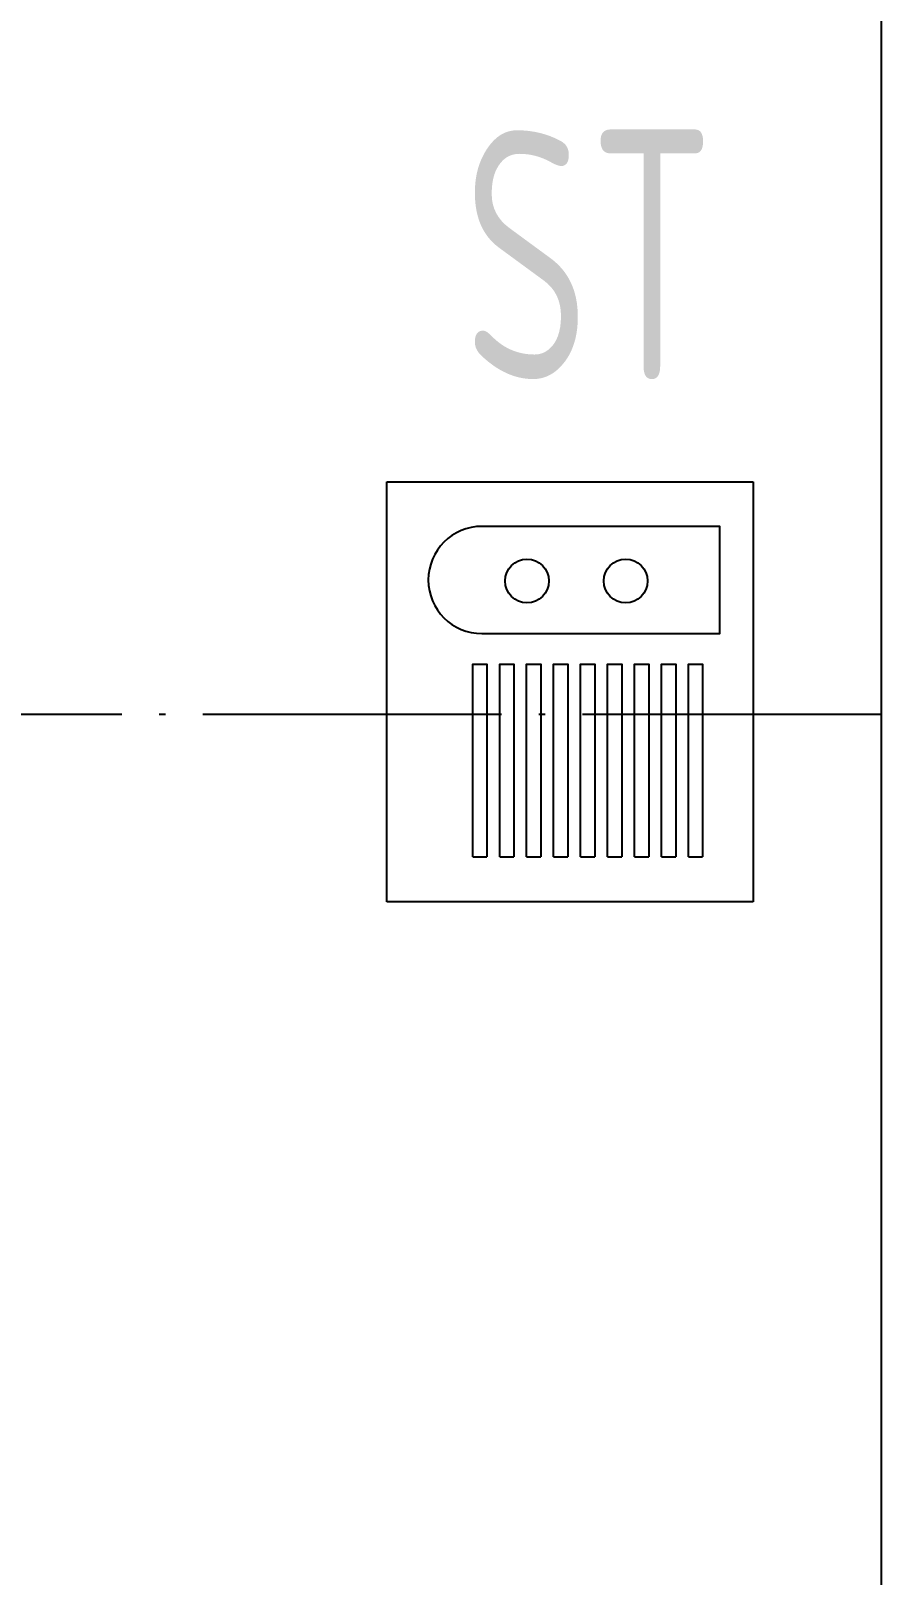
# Model space of a CAD drawing. Header units: millimetres. Extents: x 30557 to 235556, y -116603 to -73383.
# Drawn here: x 91297.2 to 91365.5, y -74306.3 to -74182.2 of the extents above; entities that cross this region are included whole.
import ezdxf

# ---------------------------------------------------------------- set-up
doc = ezdxf.new("R2010")
doc.units = ezdxf.units.MM
doc.linetypes.add('ZWCAD_ISO04W100', pattern=[30.5, 24, -3, 0.5, -3])
doc.layers.add('1', color=3, linetype='Continuous')
doc.layers.add('_Drawing', color=7, linetype='Continuous', lineweight=25)
doc.styles.add('supcon', font='sceie.shx', dxfattribs={"width": 0.75, "height": 40, "bigfont": 'sceic.shx'})

msp = doc.modelspace()

# ---------------------------------------------------------------- linework, layer by layer
for p, q in [((91325.78, -74218.46), (91355.2, -74218.46)), ((91325.78, -74252.21), (91325.78, -74218.46)), ((91355.2, -74218.46), (91355.2, -74252.21)), ((91332.68, -74248.59), (91333.82, -74248.59)), ((91334.85, -74248.59), (91335.99, -74248.59)), ((91337.01, -74248.59), (91338.15, -74248.59)), ((91339.18, -74248.59), (91340.32, -74248.59)), ((91341.35, -74248.59), (91342.49, -74248.59)), ((91343.51, -74248.59), (91344.65, -74248.59)), ((91345.68, -74248.59), (91346.82, -74248.59)), ((91347.85, -74248.59), (91348.99, -74248.59)), ((91350.01, -74248.59), (91351.15, -74248.59)), ((91355.2, -74252.21), (91325.78, -74252.21))]:
    msp.add_line(p, q)
at = {"color": 4, "linetype": 'ZWCAD_ISO04W100', "lineweight": -3}
msp.add_line((91365.49, -74237.15), (90825.5, -74237.15), dxfattribs=at)
for points in [[(91333.42, -74230.65), (91352.53, -74230.65), (91352.53, -74222.03), (91333.42, -74222.03)], [(91332.68, -74248.59), (91332.68, -74233.11), (91333.82, -74233.11), (91333.82, -74248.59)], [(91334.85, -74248.59), (91334.85, -74233.11), (91335.99, -74233.11), (91335.99, -74248.59)], [(91337.01, -74248.59), (91337.01, -74233.11), (91338.15, -74233.11), (91338.15, -74248.59)], [(91339.18, -74248.59), (91339.18, -74233.11), (91340.32, -74233.11), (91340.32, -74248.59)], [(91341.35, -74248.59), (91341.35, -74233.11), (91342.49, -74233.11), (91342.49, -74248.59)], [(91343.51, -74248.59), (91343.51, -74233.11), (91344.65, -74233.11), (91344.65, -74248.59)], [(91345.68, -74248.59), (91345.68, -74233.11), (91346.82, -74233.11), (91346.82, -74248.59)], [(91347.85, -74248.59), (91347.85, -74233.11), (91348.99, -74233.11), (91348.99, -74248.59)], [(91350.01, -74248.59), (91350.01, -74233.11), (91351.15, -74233.11), (91351.15, -74248.59)]]:
    msp.add_lwpolyline(points)
for centre in [(91337.04, -74226.42), (91344.97, -74226.42)]:
    msp.add_circle(centre, 1.76)
msp.add_arc((91333.42, -74226.34), 4.31, 90, 270)
at = {"layer": '_Drawing', "lineweight": -3}
msp.add_line((91365.49, -74147.16), (91365.48, -75427.2), dxfattribs=at)

# ---------------------------------------------------------------- texts
at = {"layer": '1', "color": 3, "style": 'supcon', "width": 0.75}
msp.add_text('ST', height=20, dxfattribs=at).set_placement((91331.94, -74210.19))

doc.saveas('drawing.dxf')
